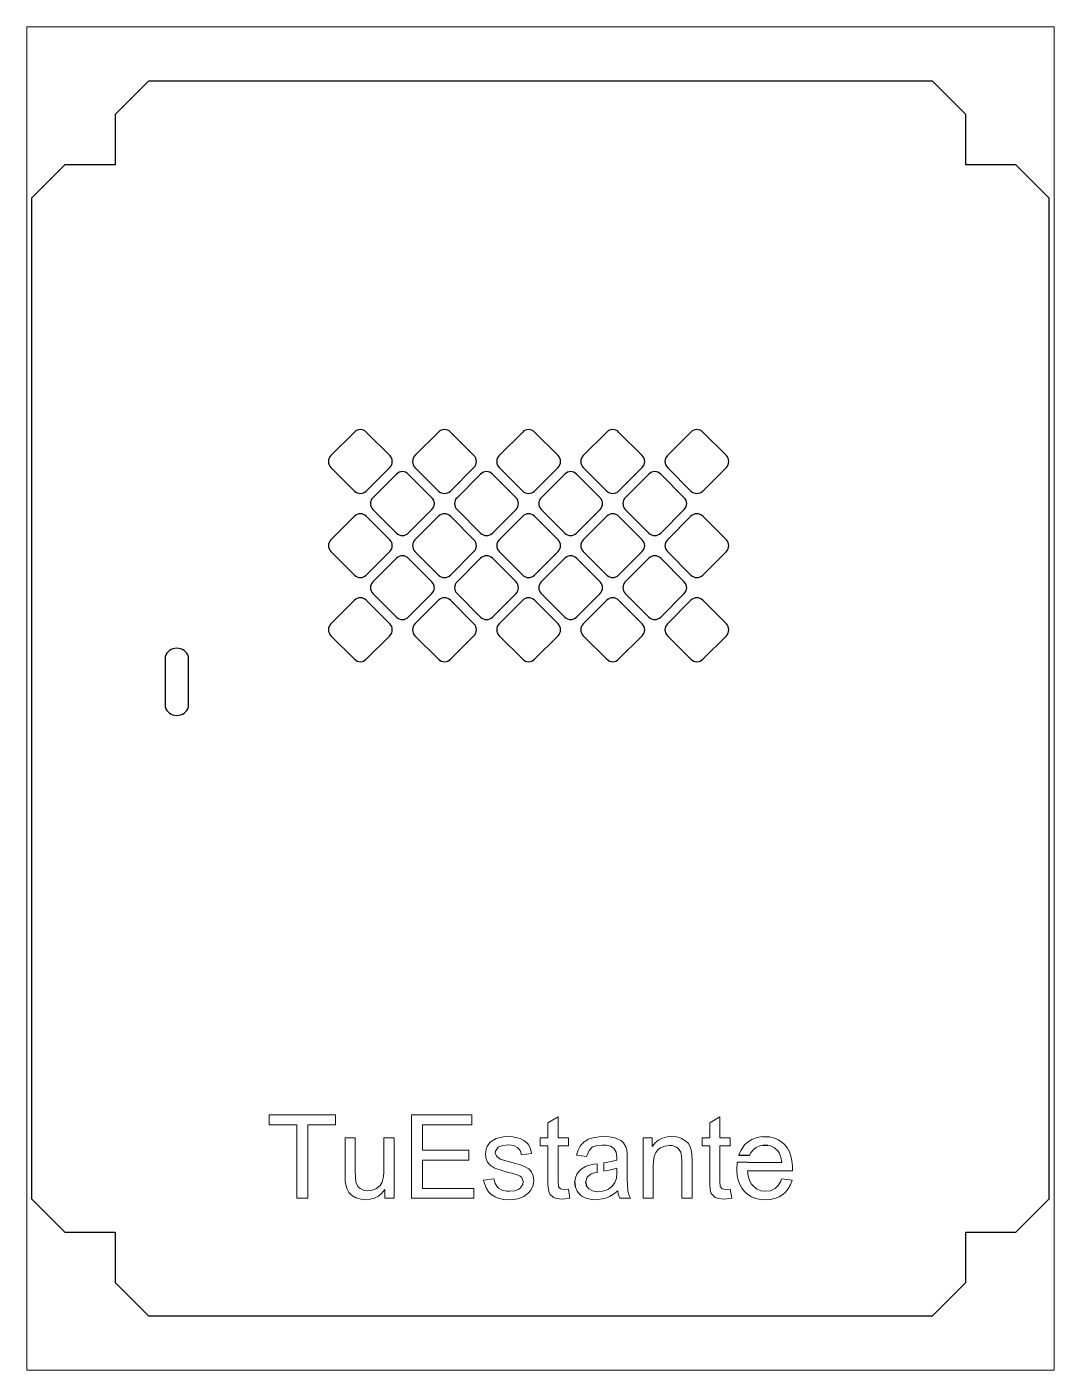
# Paper-space layout 'Layout1' of a CAD drawing. Header units: millimetres. Extents: x 0 to 203, y 0 to 266.
# The model-space entities are those that its viewports show. They can reach past a viewport. Long polylines and large blocks are cut down to what shows.
import ezdxf

# ---------------------------------------------------------------- set-up
doc = ezdxf.new("R2010")
doc.units = ezdxf.units.MM

# ---------------------------------------------------------------- blocks, each defined once
blk = doc.blocks.new('*U1')
at = {"color": 0}
blk.add_lwpolyline([(1.77, -8.84), (8.84, -1.77, 0.414214), (8.84, 1.77), (1.77, 8.84, 0.414214), (-1.77, 8.84), (-8.84, 1.77, 0.414214), (-8.84, -1.77), (-1.77, -8.84, 0.414214)], format="xyb", close=True, dxfattribs=at)
blk = doc.blocks.new('*U2')
at = {"color": 0, "linetype": 'ByBlock', "lineweight": -2, "transparency": 16777216}
for p in [(0, 50.4264), (25.2132, 50.4264), (50.4264, 50.4264), (75.6396, 50.4264), (100.8528, 50.4264), (0, 25.2132), (25.2132, 25.2132), (50.4264, 25.2132), (75.6396, 25.2132), (100.8528, 25.2132), (0, 0), (25.2132, 0), (50.4264, 0), (75.6396, 0), (100.8528, 0)]:
    blk.add_blockref('*U1', p, dxfattribs=at)
blk = doc.blocks.new('*U3')
at = {"color": 0}
blk.add_lwpolyline([(1.77, -8.84), (8.84, -1.77, 0.414214), (8.84, 1.77), (1.77, 8.84, 0.414214), (-1.77, 8.84), (-8.84, 1.77, 0.414214), (-8.84, -1.77), (-1.77, -8.84, 0.414214)], format="xyb", close=True, dxfattribs=at)
blk = doc.blocks.new('*U4')
at = {"color": 0, "linetype": 'ByBlock', "lineweight": -2, "transparency": 16777216}
for p in [(0, 25.2132), (25.2132, 25.2132), (50.4264, 25.2132), (75.6396, 25.2132), (0, 0), (25.2132, 0), (50.4264, 0), (75.6396, 0)]:
    blk.add_blockref('*U3', p, dxfattribs=at)

msp = doc.modelspace()

# ---------------------------------------------------------------- linework, layer by layer
for p, q in [((3956.52, 1691.81), (3966.52, 1701.81)), ((4211.52, 1691.81), (4201.52, 1701.81)), ((3956.52, 1691.81), (3956.52, 1676.81)), ((4211.52, 1676.81), (4211.52, 1691.81)), ((3931.52, 1666.81), (3941.52, 1676.81)), ((3956.52, 1676.81), (3941.52, 1676.81)), ((4226.52, 1676.81), (4211.52, 1676.81)), ((4236.52, 1666.81), (4226.52, 1676.81)), ((4150.67, 1385.48), (4152.18, 1385.45)), ((4150.67, 1382.9), (4152.18, 1382.89)), ((4146.21, 1377.78), (4142.99, 1377.8)), ((4146.71, 1379.88), (4143.45, 1379.88)), ((4094.49, 1370.53), (4094.37, 1372)), ((4097.95, 1370.53), (4097.61, 1372)), ((3941.52, 1356.81), (3931.52, 1366.81)), ((4226.52, 1356.81), (4236.52, 1366.81)), ((3941.52, 1356.81), (3956.52, 1356.81)), ((3956.52, 1356.81), (3956.52, 1341.81)), ((4211.52, 1341.81), (4211.52, 1356.81)), ((4211.52, 1356.81), (4226.52, 1356.81)), ((3966.52, 1331.81), (3956.52, 1341.81)), ((4201.52, 1331.81), (4211.52, 1341.81))]:
    msp.add_line(p, q)
at = {"lineweight": 0}
for p, q in [((4101, 1374.76), (4101, 1377.37)), ((4103, 1375.1), (4103, 1377.64))]:
    msp.add_line(p, q, dxfattribs=at)
for points in [[(4201.52, 1701.81), (3966.52, 1701.81)], [(3931.52, 1666.81), (3931.52, 1366.81)], [(4236.52, 1366.81), (4236.52, 1666.81)], [(3971.52, 1529.31), (3971.52, 1514.31)], [(3978.52, 1514.31), (3978.52, 1529.31)], [(3966.52, 1331.81), (4201.52, 1331.81)]]:
    msp.add_lwpolyline(points)
for points in [[(4022.55, 1392), (4002.74, 1392), (4002.74, 1389.04), (4010.97, 1389.04), (4010.97, 1367), (4014.28, 1367), (4014.28, 1389.04), (4022.55, 1389.04)], [(4063.48, 1392), (4045.41, 1392), (4045.41, 1367), (4064.05, 1367), (4064.05, 1369.94), (4048.71, 1369.94), (4048.71, 1378.45), (4062.53, 1378.45), (4062.53, 1381.39), (4048.71, 1381.39), (4048.71, 1389.04), (4063.48, 1389.04)]]:
    msp.add_lwpolyline(points, close=True, dxfattribs=at)
for points in [[(4089.3, 1391.43), (4086.25, 1389.59), (4086.25, 1385.1), (4083.98, 1385.1), (4083.98, 1382.72), (4086.25, 1382.72), (4086.25, 1372.3), (4086.26, 1371.18), (4086.39, 1369.64), (4086.61, 1368.68)], [(4091.04, 1369.63), (4089.99, 1369.85), (4089.46, 1370.43), (4089.41, 1370.59), (4089.3, 1372.12), (4089.3, 1382.72), (4092.38, 1382.72), (4092.38, 1385.1), (4089.3, 1385.1), (4089.3, 1391.43)], [(4137.8, 1391.43), (4134.75, 1389.59), (4134.75, 1385.1), (4132.51, 1385.1), (4132.51, 1382.72), (4134.75, 1382.72), (4134.75, 1372.3), (4134.78, 1371.18), (4134.89, 1369.64), (4135.13, 1368.68)], [(4139.54, 1369.63), (4138.51, 1369.85), (4137.98, 1370.43), (4137.93, 1370.59), (4137.8, 1372.12), (4137.8, 1382.72), (4140.89, 1382.72), (4140.89, 1385.1), (4137.8, 1385.1), (4137.8, 1391.43)], [(4028.54, 1385.1), (4025.47, 1385.1), (4025.47, 1373.88), (4025.47, 1373.86), (4025.52, 1372.17), (4025.66, 1371.02), (4025.96, 1369.94), (4026.61, 1368.76)], [(4032.27, 1369.23), (4031.16, 1369.36), (4029.96, 1369.93), (4029.31, 1370.54), (4028.73, 1371.82), (4028.68, 1372.05), (4028.57, 1373.25), (4028.54, 1375.07), (4028.54, 1385.1)], [(4040.14, 1385.1), (4037.08, 1385.1), (4037.08, 1375.4), (4037.06, 1374.5), (4036.9, 1373.01), (4036.59, 1371.87), (4035.95, 1370.84), (4034.86, 1369.94)], [(4037.41, 1369.66), (4037.41, 1367), (4040.14, 1367), (4040.14, 1385.1)], [(4074.18, 1385.52), (4072.9, 1385.44), (4071.54, 1385.15), (4070.75, 1384.88), (4069.58, 1384.25), (4068.9, 1383.68), (4068.08, 1382.54), (4067.72, 1381.69), (4067.51, 1380.3), (4067.65, 1379.16), (4068.19, 1377.88), (4068.97, 1376.95), (4070.17, 1376.16), (4070.53, 1375.98), (4071.62, 1375.59), (4073.04, 1375.14), (4074.85, 1374.67), (4075.49, 1374.5), (4077.09, 1374.02), (4077.98, 1373.63), (4078.44, 1373.23), (4078.88, 1372), (4078.7, 1371.1), (4077.85, 1369.97), (4077.52, 1369.74), (4076.32, 1369.26), (4074.72, 1369.1)], [(4080.3, 1383.24), (4080.24, 1383.32), (4079.27, 1384.2), (4077.93, 1384.9), (4077.08, 1385.17), (4075.7, 1385.42), (4074.18, 1385.52)], [(4103.02, 1385.52), (4101.6, 1385.45), (4100.19, 1385.25), (4098.93, 1384.88), (4098.42, 1384.68), (4097.17, 1383.97), (4096.21, 1383.07)], [(4107.18, 1369.23), (4107.34, 1368.28), (4107.8, 1367), (4111, 1367), (4110.61, 1367.81), (4110.23, 1369.18), (4110.17, 1369.78), (4110.09, 1370.94), (4110.04, 1372.54), (4110.02, 1374.58), (4110.02, 1378.67), (4109.99, 1380.39), (4109.88, 1381.5), (4109.6, 1382.43), (4108.92, 1383.6), (4108.16, 1384.28), (4106.8, 1384.96), (4105.99, 1385.22), (4104.63, 1385.44), (4103.02, 1385.52)], [(4117.55, 1385.1), (4114.78, 1385.1), (4114.78, 1367), (4117.85, 1367), (4117.85, 1376.88), (4117.9, 1378.05), (4118.15, 1379.57), (4118.61, 1380.76), (4119.29, 1381.61), (4119.98, 1382.13)], [(4123.31, 1385.52), (4121.95, 1385.41), (4120.63, 1385.06), (4119.45, 1384.46), (4118.42, 1383.62), (4117.55, 1382.53)], [(4117.55, 1382.53), (4117.55, 1385.1)], [(4128.36, 1383.38), (4127.61, 1384.17), (4126.32, 1384.93), (4126.1, 1385.03), (4124.76, 1385.39), (4123.31, 1385.52)], [(4150.67, 1385.48), (4150.01, 1385.44), (4148.63, 1385.14), (4147.38, 1384.63), (4146.25, 1383.92), (4145.22, 1382.99)], [(4151.51, 1369.1), (4151.46, 1369.1), (4150.06, 1369.29), (4148.81, 1369.82), (4147.73, 1370.7), (4147.29, 1371.22), (4146.66, 1372.35), (4146.25, 1373.69), (4146.04, 1375.27), (4159.54, 1375.27), (4159.56, 1376.08), (4159.54, 1376.68), (4159.4, 1378.23), (4159.1, 1379.65), (4158.64, 1380.91), (4158.02, 1382.05), (4157.25, 1383.03), (4156.49, 1383.76), (4155.37, 1384.54), (4154.14, 1385.07), (4152.79, 1385.41), (4152.18, 1385.45)], [(4068.44, 1368.98), (4069.38, 1368.05), (4069.41, 1368.03), (4070.42, 1367.4), (4071.65, 1366.94), (4073.09, 1366.67), (4074.74, 1366.59), (4075.87, 1366.64), (4077.28, 1366.89), (4078.56, 1367.33), (4079.08, 1367.59), (4080.25, 1368.41), (4081.14, 1369.44), (4081.28, 1369.64), (4081.85, 1370.94), (4082.04, 1372.31), (4081.85, 1373.74), (4081.3, 1374.94), (4080.51, 1375.81), (4079.29, 1376.57), (4079, 1376.68), (4077.95, 1377.04), (4076.52, 1377.48), (4074.74, 1377.97), (4072.95, 1378.48), (4072.03, 1378.76), (4071.98, 1378.78), (4070.85, 1379.59), (4070.48, 1380.65), (4070.55, 1381.17), (4071.38, 1382.29), (4071.59, 1382.43), (4072.74, 1382.84), (4074.4, 1382.99)], [(4074.4, 1382.99), (4074.56, 1382.99), (4076.05, 1382.78), (4077.17, 1382.21), (4077.9, 1381.37), (4078.36, 1380.03), (4081.34, 1380.42), (4081.31, 1380.65), (4080.9, 1382.1), (4080.3, 1383.24)], [(4074.4, 1382.99), (4074.56, 1382.99), (4076.05, 1382.78), (4077.17, 1382.21), (4077.9, 1381.37), (4078.36, 1380.03), (4081.34, 1380.42), (4081.31, 1380.65), (4080.9, 1382.1), (4080.3, 1383.24)], [(4096.21, 1383.07), (4095.91, 1382.62), (4095.29, 1381.41), (4094.86, 1379.93), (4097.87, 1379.52), (4097.98, 1379.93), (4098.58, 1381.31), (4099.4, 1382.23), (4099.73, 1382.43), (4100.95, 1382.84), (4102.58, 1382.97)], [(4102.58, 1382.97), (4103.67, 1382.91), (4105.03, 1382.58), (4106.07, 1381.93), (4106.14, 1381.88), (4106.74, 1380.85), (4106.94, 1379.29), (4106.93, 1378.48), (4106.01, 1378.21), (4104.74, 1377.93), (4103.23, 1377.67), (4103, 1377.64)], [(4119.98, 1382.13), (4121.25, 1382.67), (4122.66, 1382.86)], [(4122.66, 1382.86), (4123.53, 1382.78), (4124.81, 1382.31), (4125.28, 1381.96), (4126.07, 1380.82), (4126.07, 1380.82), (4126.34, 1379.65), (4126.42, 1378.01), (4126.42, 1367), (4129.49, 1367), (4129.49, 1378.13), (4129.49, 1378.32), (4129.44, 1380.01), (4129.33, 1381.12), (4129.01, 1382.16), (4128.36, 1383.38)], [(4122.66, 1382.86), (4123.53, 1382.78), (4124.81, 1382.31), (4125.28, 1381.96), (4126.07, 1380.82), (4126.07, 1380.82), (4126.34, 1379.65), (4126.42, 1378.01), (4126.42, 1367), (4129.49, 1367), (4129.49, 1378.13), (4129.49, 1378.32), (4129.44, 1380.01), (4129.33, 1381.12), (4129.01, 1382.16), (4128.36, 1383.38)], [(4145.22, 1382.99), (4144.84, 1382.54), (4144.13, 1381.48), (4143.57, 1380.3), (4143.45, 1379.88)], [(4152.18, 1382.89), (4152.93, 1382.76), (4154.14, 1382.16), (4155.16, 1381.22), (4155.56, 1380.63), (4156.05, 1379.38), (4156.32, 1377.78), (4146.21, 1377.78)], [(4146.71, 1379.88), (4146.99, 1380.52), (4147.81, 1381.58), (4148.7, 1382.27), (4149.95, 1382.81), (4150.67, 1382.9)], [(4101, 1377.37), (4099.91, 1377.22), (4098.74, 1376.96), (4097.76, 1376.63)], [(4142.94, 1377.5), (4142.86, 1375.9), (4142.88, 1375.38), (4143, 1373.83), (4143.31, 1372.42), (4143.78, 1371.16), (4144.41, 1370.02), (4145.2, 1369.04)], [(4142.99, 1377.8), (4142.94, 1377.5)], [(4097.76, 1376.63), (4096.54, 1375.97), (4095.8, 1375.35), (4094.96, 1374.21), (4094.53, 1373.18), (4094.37, 1372)], [(4097.61, 1372), (4098.04, 1373.33), (4098.14, 1373.45), (4099.24, 1374.31), (4100.25, 1374.62), (4101, 1374.76)], [(4103, 1375.1), (4104.57, 1375.4), (4105.88, 1375.71), (4106.93, 1376.08)], [(4106.93, 1376.08), (4106.93, 1374.95), (4106.93, 1374.59), (4106.78, 1373.04), (4106.44, 1371.89), (4106.36, 1371.74), (4105.55, 1370.62), (4104.41, 1369.77), (4104.02, 1369.58)], [(4026.61, 1368.76), (4027.38, 1367.97), (4028.68, 1367.19), (4028.89, 1367.11), (4030.21, 1366.72), (4031.65, 1366.59), (4032.98, 1366.7), (4034.28, 1367.07), (4035.45, 1367.67), (4036.49, 1368.54), (4037.41, 1369.66)], [(4034.86, 1369.94), (4033.66, 1369.42), (4032.27, 1369.23)], [(4070.04, 1372.88), (4067, 1372.39), (4067.21, 1371.46), (4067.73, 1370.1), (4068.44, 1368.98)], [(4074.72, 1369.1), (4073.96, 1369.15), (4072.55, 1369.45), (4071.46, 1370.08), (4071.18, 1370.35), (4070.44, 1371.44), (4070.04, 1372.88)], [(4086.61, 1368.68), (4086.86, 1368.24), (4087.91, 1367.29), (4088.95, 1366.91), (4090.5, 1366.75), (4091.34, 1366.8), (4092.82, 1367.03), (4092.38, 1369.74)], [(4092.38, 1369.74), (4091.04, 1369.63)], [(4094.49, 1370.53), (4094.51, 1370.34), (4095.05, 1369.1), (4095.94, 1368.05), (4096.44, 1367.65), (4097.58, 1367.07), (4098.94, 1366.7), (4100.52, 1366.59), (4101.15, 1366.61), (4102.58, 1366.8), (4103.91, 1367.18), (4104.76, 1367.56), (4105.95, 1368.28)], [(4101.25, 1368.99), (4101.14, 1368.99), (4099.64, 1369.22), (4098.55, 1369.8), (4097.95, 1370.53)], [(4104.02, 1369.58), (4102.7, 1369.14), (4101.25, 1368.99)], [(4105.95, 1368.28), (4107.18, 1369.23)], [(4135.13, 1368.68), (4135.38, 1368.24), (4136.43, 1367.29), (4137.46, 1366.91), (4139.02, 1366.75), (4139.86, 1366.8), (4141.33, 1367.03), (4140.89, 1369.74)], [(4140.89, 1369.74), (4139.54, 1369.63)], [(4145.2, 1369.04), (4146.2, 1368.16), (4147.32, 1367.48), (4148.57, 1366.99), (4149.96, 1366.69), (4151.49, 1366.59), (4152.9, 1366.67), (4154.31, 1366.95), (4155.56, 1367.43), (4156.68, 1368.12), (4157.41, 1368.76), (4158.28, 1369.8), (4158.96, 1371.03), (4159.45, 1372.44), (4156.29, 1372.82)], [(4156.29, 1372.82), (4156.02, 1372.16), (4155.29, 1370.89), (4154.39, 1369.99), (4154.18, 1369.86), (4152.95, 1369.29), (4151.51, 1369.1)]]:
    msp.add_lwpolyline(points, dxfattribs=at)
for centre, start, end in [((3975.02, 1528.22), 17.3015, 162.6985), ((3975.02, 1515.4), 197.3015, 342.6985)]:
    msp.add_arc(centre, 3.67, start, end)

# ---------------------------------------------------------------- block references
for name, p in [('*U2', (4030.05, 1537.41)), ('*U4', (4042.65, 1550.02))]:
    msp.add_blockref(name, p)

psp = doc.layouts.get("Layout1")

# ---------------------------------------------------------------- viewports
at = {"layer": '0', "view_target_point": (3005.47, 1431.44)}
psp.add_viewport(center=(101.42, 133), size=(203.76, 266.466), view_center_point=(1078.56, 85.37), view_height=402.616, dxfattribs=at)

doc.saveas('drawing.dxf')
